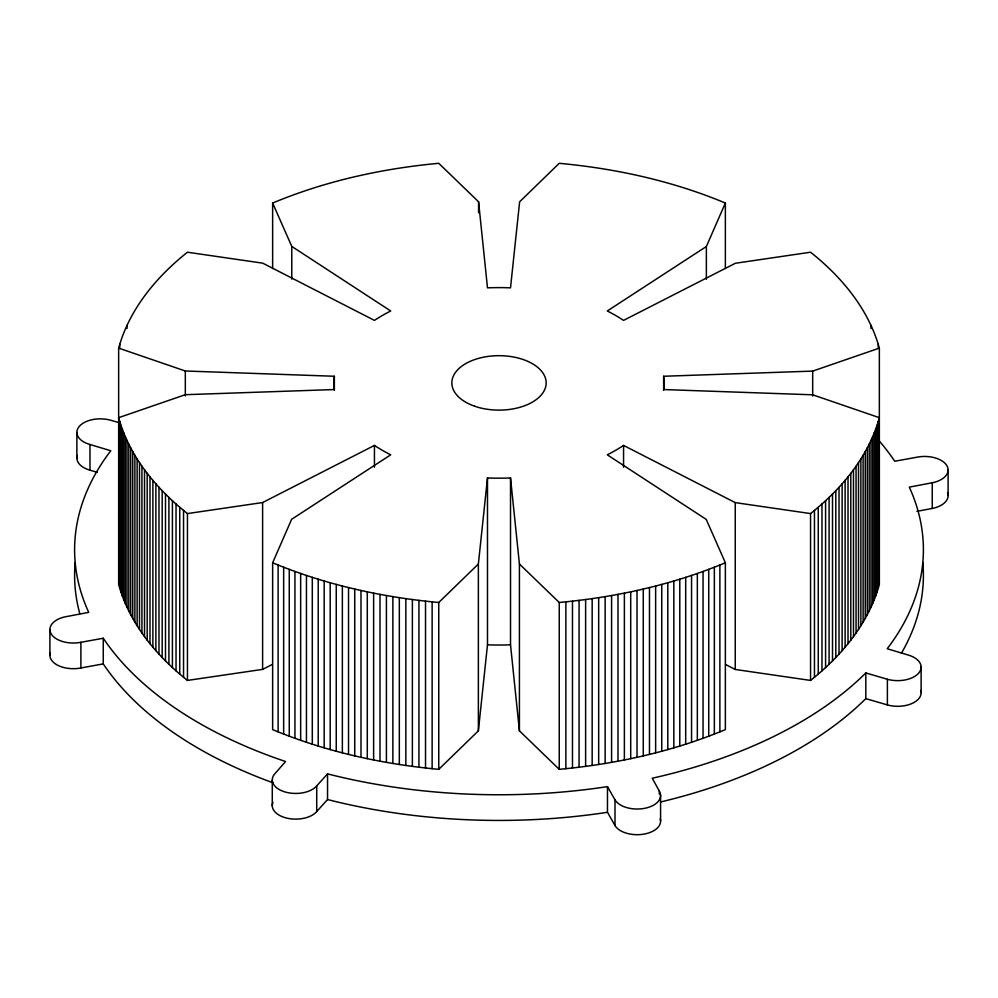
<?xml version="1.0" encoding="UTF-8"?>
<svg xmlns="http://www.w3.org/2000/svg" width="998" height="998" viewBox="0 0 998 998"><rect width="100%" height="100%" fill="white"/><g stroke="black" fill="none" stroke-linecap="round" stroke-linejoin="round"><path stroke-width="1.5" d="M272.641 203.031L291.778 246.419L390.717 310.989A165.044 95.284 0 0 0 374.437 320.383L262.748 263.173L187.449 252.22C156.337 276.908 129.366 309.243 118.65 348.115L185.316 370.994L334.355 376.258A165.044 95.284 0 0 0 334.355 389.544L185.316 394.697L118.65 417.675C129.366 456.56 156.337 488.895 187.449 513.583L262.611 502.543L374.437 445.42A165.044 95.284 0 0 0 390.717 454.814L291.628 519.297L272.641 562.772L272.641 729.613C325.435 751.644 381.91 764.069 438.758 769.333L478.366 730.848L478.366 564.007L487.486 477.955A165.044 95.284 0 0 0 510.514 477.955L519.422 564.007L519.422 730.848L559.242 769.333C616.09 764.069 672.565 751.644 725.359 729.613L725.359 562.772L706.222 519.384L607.283 454.814A165.044 95.284 0 0 0 623.563 445.42L735.252 502.618L810.551 513.583C841.663 488.895 868.634 456.56 879.35 417.675L812.684 394.809L663.645 389.544A165.044 95.284 0 0 0 663.645 376.258L812.684 371.106L879.35 348.115C868.634 309.243 841.663 276.908 810.551 252.22L735.389 263.26L623.563 320.383A165.044 95.284 0 0 0 607.283 310.989L706.372 246.506L725.359 203.031C672.565 181 616.09 168.575 559.242 163.31L519.634 201.796L510.514 287.848A165.044 95.284 0 0 0 487.486 287.848L478.578 201.796L438.758 163.31C381.91 168.575 325.435 181 272.641 203.031L272.641 268.524M478.366 730.848L487.486 644.795L487.486 477.955M118.65 514.956L119.386 512.411M725.596 664.518L735.252 669.458L810.551 680.424C841.663 655.736 868.634 623.401 879.35 584.529L879.35 348.115M119.249 422.74L110.616 420.22A23.428 13.523 0 0 0 79.279 426.408A23.428 13.523 0 0 0 89.982 444.509L110.79 450.759L108.345 454.003A424.387 245.021 0 0 0 87.213 609.017L88.71 612.36L65.743 616.714A23.428 13.523 0 0 0 51.16 633.88A23.428 13.523 0 0 0 80.9 642.3L103.256 638.233L105.514 641.527A424.387 245.021 0 0 0 280.426 759.765L285.578 761.524L274.662 773.974A23.428 13.523 0 0 0 285.378 792.063A23.428 13.523 0 0 0 316.728 785.888L327.544 773.874L333.182 775.284A424.387 245.021 0 0 0 601.669 787.484L607.47 786.624L615.005 799.885L615.005 825.546A23.428 13.523 0 0 0 642.974 834.278A23.428 13.523 0 0 0 660.239 818.859M272.978 802.292A23.428 13.523 0 0 0 287.636 818.298A23.428 13.523 0 0 0 316.728 811.549L327.544 799.535L327.544 773.874M878.801 440.417A424.387 245.021 0 0 1 892.486 457.957L894.744 461.251L917.1 457.184A23.428 13.523 0 0 1 946.84 465.604A23.428 13.523 0 0 1 932.257 482.77L909.29 487.124L910.787 490.467A424.387 245.021 0 0 1 889.655 645.481L887.21 648.725L908.018 654.975A23.428 13.523 0 0 1 918.721 673.076A23.428 13.523 0 0 1 887.384 679.264L865.815 672.951L862.771 675.933A424.387 245.021 0 0 1 671.617 773.575L670.394 773.887A387.087 223.49 0 0 1 652.268 778.215L659.329 791.127L659.329 794.146M865.815 672.951L865.815 698.625L862.771 701.606A424.387 245.021 0 0 1 671.617 799.248L670.394 799.56A387.087 223.49 0 0 1 660.726 801.943M438.758 769.333L438.758 602.493L478.366 564.007M118.65 348.115L118.65 584.529C129.366 623.401 156.337 655.736 187.449 680.424L262.611 669.384L272.267 664.443M519.422 564.007L559.242 602.493C616.09 597.228 672.565 584.803 725.359 562.772M916.937 511.338L932.257 508.444A23.428 13.523 0 0 0 947.514 492.625M50.337 652.567A23.428 13.523 0 0 0 80.9 667.974L103.256 663.895L105.514 667.2A424.387 245.021 0 0 0 272.853 782.744M615.005 825.546L607.47 812.285L601.669 813.158A424.387 245.021 0 0 1 333.182 800.957L327.544 799.535M272.641 562.772C325.435 584.803 381.91 597.228 438.758 602.493M865.815 698.625L887.384 704.925A23.428 13.523 0 0 0 911.748 703.602A23.428 13.523 0 0 0 920.767 690.466M77.32 455.425A23.428 13.523 0 0 0 89.982 470.17L97.417 472.403M878.614 512.411L879.35 514.956M510.514 477.955L510.514 644.795L519.422 730.848M948.1 469.771L948.1 495.432M932.257 482.77L932.257 508.444M921.117 666.914L921.117 692.587M887.384 679.264L887.384 704.925M878.24 344.298L878.24 347.416M878.24 421.505L878.24 588.346M877.017 425.323L877.017 592.163M875.683 429.128L875.683 595.968M874.223 432.92L874.223 599.761M872.651 436.687L872.651 603.528M870.98 325.36L870.98 328.479M870.98 440.442L870.98 607.283M869.183 444.185L869.183 611.026M867.274 447.902L867.274 614.743M865.254 451.607L865.254 618.448M863.12 455.288L863.12 622.128M860.875 458.943L860.875 625.783M858.517 462.573L858.517 629.414M856.059 466.191L856.059 633.031M853.477 469.771L853.477 636.612M850.807 473.326L850.807 640.167M848.013 476.857L848.013 643.71M845.119 480.362L845.119 647.203M842.125 483.843L842.125 650.684M839.019 487.286L839.019 654.127M835.813 490.692L835.813 657.532M832.507 494.072L832.507 660.913M829.089 497.416L829.089 664.256M825.583 500.722L825.583 667.562M821.965 503.99L821.965 670.831M818.26 507.234L818.26 674.074M814.455 510.427L814.455 677.268M812.684 371.106L812.684 396.056M810.551 513.583L810.551 680.424M735.252 502.618L735.252 669.458M725.359 203.031L725.359 268.524M719.882 565.03L719.882 731.871M714.343 567.226L714.343 734.066M708.742 569.359L708.742 736.212M706.372 246.506L706.372 279.253M703.066 571.455L703.066 738.295M697.34 573.476L697.34 740.316M691.552 575.447L691.552 742.287M685.701 577.355L685.701 744.196M679.788 579.214L679.788 746.055M673.825 580.998L673.825 747.839M667.812 582.732L667.812 749.573M663.645 376.258L663.645 390.293M661.749 584.404L661.749 751.245M660.576 795.306L660.576 820.967M655.636 586.013L655.636 752.854M649.473 587.56L649.473 754.401M643.261 589.045L643.261 755.885M637.011 590.467L637.011 757.307M630.711 591.826L630.711 758.667M624.374 593.124L624.374 759.965M623.563 445.42L623.563 467.239M617.999 594.346L617.999 761.2M611.587 595.519L611.587 762.36M607.47 786.624L607.47 812.285M605.15 596.617L605.15 763.458M598.675 597.652L598.675 764.505M592.163 598.625L592.163 765.466M585.626 599.536L585.626 766.377M579.065 600.372L579.065 767.212M572.478 601.145L572.478 767.986M565.866 601.856L565.866 768.697M559.242 602.493L559.242 769.333M478.578 201.796L478.578 212.711M432.134 601.856L432.134 768.697M425.522 601.145L425.522 767.986M418.935 600.372L418.935 767.212M412.374 599.536L412.374 766.377M405.837 598.625L405.837 765.466M399.325 597.652L399.325 764.505M392.85 596.617L392.85 763.458M386.413 595.519L386.413 762.36M380.001 594.346L380.001 761.2M374.437 445.42L374.437 467.239M373.626 593.124L373.626 759.965M367.289 591.826L367.289 758.667M360.989 590.467L360.989 757.307M354.739 589.045L354.739 755.885M348.527 587.56L348.527 754.401M342.364 586.013L342.364 752.854M336.251 584.404L336.251 751.245M334.355 376.258L334.355 390.293M330.188 582.732L330.188 749.573M324.175 580.998L324.175 747.839M318.212 579.214L318.212 746.055M316.728 785.888L316.728 811.549M312.299 577.355L312.299 744.196M306.448 575.447L306.448 742.287M300.66 573.476L300.66 740.316M294.934 571.455L294.934 738.295M291.778 246.419L291.778 279.166M289.258 569.359L289.258 736.212M283.657 567.226L283.657 734.066M278.118 565.03L278.118 731.871M272.279 780.137L272.279 805.798M262.611 502.543L262.611 669.384M187.449 513.583L187.449 680.424M185.316 370.994L185.316 395.944M183.545 510.427L183.545 677.268M179.74 507.234L179.74 674.074M176.035 503.99L176.035 670.831M172.417 500.722L172.417 667.562M168.912 497.416L168.912 664.256M165.493 494.072L165.493 660.913M162.187 490.692L162.187 657.532M158.981 487.286L158.981 654.127M155.875 483.843L155.875 650.684M152.881 480.362L152.881 647.203M149.987 476.857L149.987 643.71M147.193 473.326L147.193 640.167M144.523 469.771L144.523 636.612M141.941 466.191L141.941 633.031M139.483 462.573L139.483 629.414M137.125 458.943L137.125 625.783M134.88 455.288L134.88 622.128M132.746 451.607L132.746 618.448M130.726 447.902L130.726 614.743M128.817 444.185L128.817 611.026M127.02 325.36L127.02 328.479M127.02 440.442L127.02 607.283M125.349 436.687L125.349 603.528M123.777 432.92L123.777 599.761M122.317 429.128L122.317 595.968M120.983 425.323L120.983 592.163M119.76 344.298L119.76 347.416M119.76 421.505L119.76 588.346M103.256 638.233L103.256 663.895M89.982 444.509L89.982 470.17M80.9 642.3L80.9 667.974M76.883 432.571L76.883 458.244M49.9 629.713L49.9 655.387M510.514 644.795A165.044 95.284 0 0 1 487.486 644.795M659.329 791.127A23.428 13.523 0 0 1 644.745 808.305A23.428 13.523 0 0 1 615.005 799.885M922.813 562.585A424.387 245.021 0 0 1 901.456 653.154M79.828 613.745A424.387 245.021 0 0 1 75.187 562.585M474.711 406.236A47.155 27.22 0 0 0 546.143 383.382A47.155 27.22 0 0 0 476.133 359.093A47.155 27.22 0 0 0 474.711 406.236"/></g></svg>
